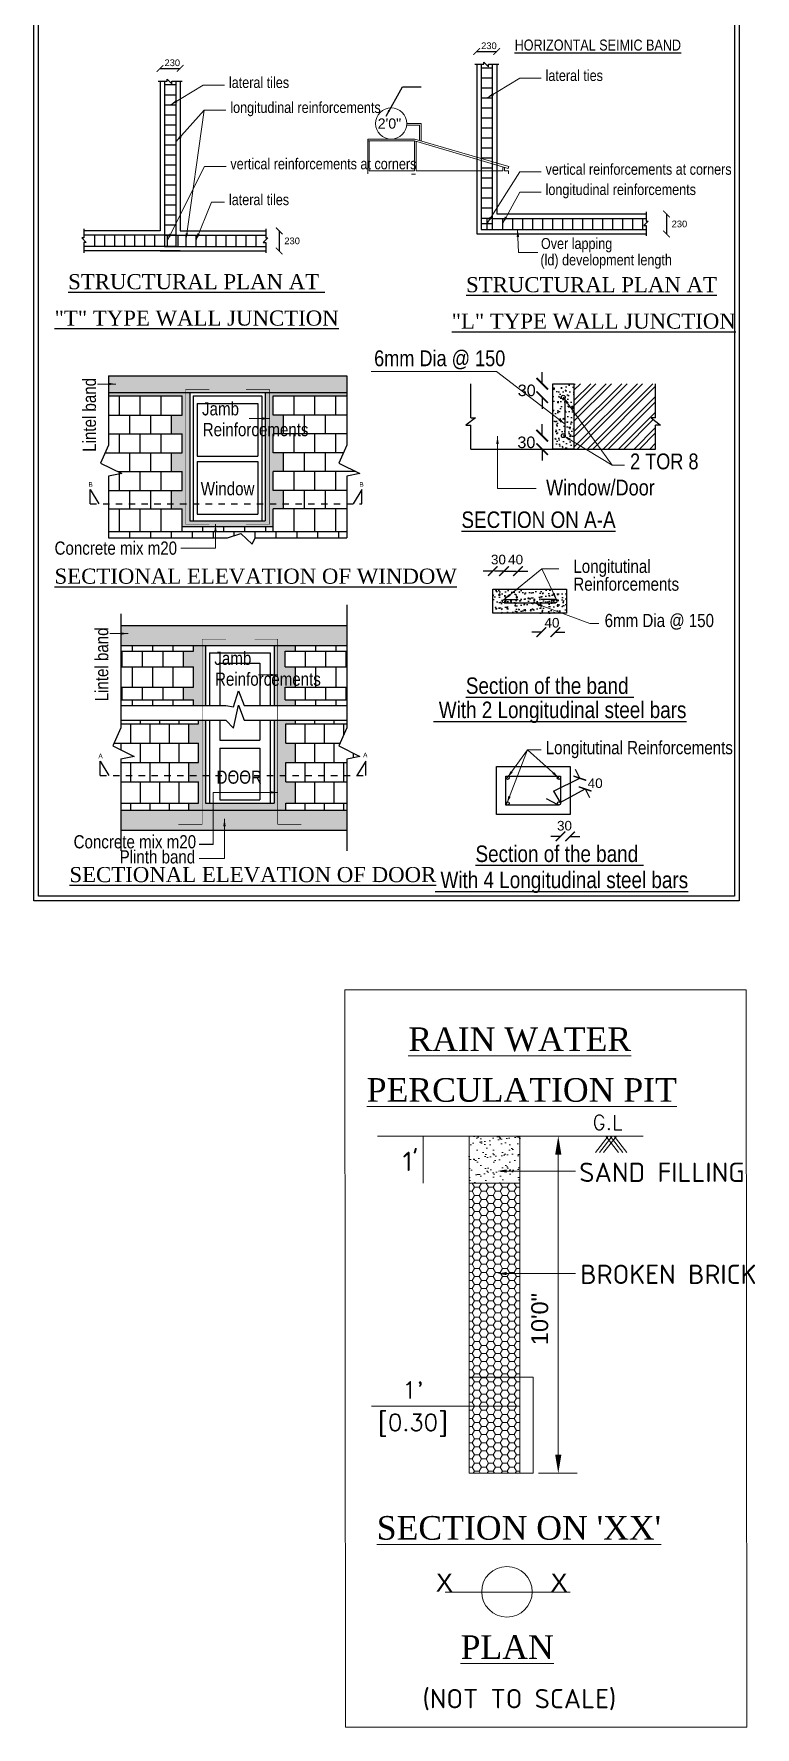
# Model space of a CAD drawing. Header units: metres. Extents: x 1738 to 2075, y -536 to -356.
# Drawn here: x 2063.03 to 2074.29, y -408.84 to -382.43 of the extents above; entities that cross this region are included whole.
import ezdxf

# ---------------------------------------------------------------- set-up
doc = ezdxf.new("R2010")
doc.units = ezdxf.units.M
doc.header["$MEASUREMENT"] = 0
doc.linetypes.add('HIDDEN', pattern=[0.375, 0.25, -0.125])
doc.styles.add('dim', font='isocpeur.ttf')
doc.styles.add('HFGHFG', font='arial.ttf')
doc.styles.add('RR', font='romans.shx')
doc.styles.get("Standard").update_dxf_attribs({"font": 'arial.ttf'})
doc.styles.add('TI', font='times.ttf')
doc.styles.add('XX', font='ARIALN.TTF', dxfattribs={"height": 5})
doc.dimstyles.new('Copy of NEW-1', dxfattribs={"dimtxt": 4.5, "dimasz": 3, "dimexe": 3, "dimexo": 0.0625, "dimgap": 1, "dimtad": 0, "dimtih": 1, "dimtoh": 1, "dimdec": 0, "dimzin": 0, "dimdsep": 46, "dimlunit": 4, "dimtxsty": 'HFGHFG', "dimblk": 'ARCHTICK', "dimcen": 0.09, "dimse1": 1, "dimse2": 1, "dimclrd": 6, "dimadec": 0, "dimazin": 0, "dimtfac": 1, "dimtdec": 0, "dimtix": 1, "dimtofl": 0, "dimtmove": 0, "dimatfit": 3, "dimfxl": 0, "dimtolj": 1, "dimtzin": 0, "dimarcsym": 0})
doc.dimstyles.new('NEW', dxfattribs={"dimtxt": 4.5, "dimasz": 3, "dimexe": 3, "dimexo": 0.0625, "dimgap": 1, "dimtad": 3, "dimdec": 0, "dimlfac": 2, "dimzin": 0, "dimdsep": 46, "dimlunit": 4, "dimtxsty": 'HFGHFG', "dimblk": 'ARCHTICK', "dimcen": 0.09, "dimse1": 1, "dimse2": 1, "dimsd1": 1, "dimsd2": 1, "dimclrd": 6, "dimadec": 0, "dimazin": 0, "dimtfac": 1, "dimtdec": 0, "dimtix": 1, "dimtofl": 0, "dimtmove": 0, "dimatfit": 3, "dimfxl": 0, "dimtolj": 1, "dimtzin": 0, "dimarcsym": 0})
doc.dimstyles.get("Standard").update_dxf_attribs({"dimtxt": 0.46, "dimasz": 0.1, "dimexe": 0.15, "dimexo": 0, "dimgap": 0.09, "dimtad": 0, "dimzin": 0, "dimdsep": 46, "dimtxsty": 'Standard', "dimcen": 0.09, "dimse1": 1, "dimse2": 1, "dimsd1": 1, "dimsd2": 1, "dimadec": 0, "dimazin": 0, "dimtfac": 1, "dimtix": 1, "dimtofl": 0, "dimtmove": 0, "dimatfit": 3, "dimfxl": 0, "dimtolj": 1, "dimtzin": 0, "dimarcsym": 0})

# ---------------------------------------------------------------- blocks, each defined once
blk = doc.blocks.new('_ArchTick')
at = {"color": 0, "const_width": 0.15}
blk.add_lwpolyline([(-0.5, -0.5), (0.5, 0.5)], dxfattribs=at)
blk = doc.blocks.new('34')
h = blk.add_hatch()
h.set_pattern_fill('AR-CONC', color=8, scale=0.019704, style=0)
h.set_pattern_definition([(50, (17109.8734, 1233.6276), (3.58977, -0.314064), [0.3753615, -4.128977]), (355, (17109.8734, 1233.6276), (-0.694425, 3.7645835), [0.300289, -3.3031816]), (100.451, (17110.1726, 1233.6014), (2.8953577, 3.4505023), [0.319008, -3.5090885]), (46.1842, (17109.8734, 1234.6285), (5.341346, -0.828403), [0.563042, -6.193465]), (96.6356, (17110.3185, 1234.5595), (4.677817, 4.875278), [0.478512, -5.263633]), (351.184, (17109.8734, 1234.6285), (4.677825, 4.875269), [0.450434, -4.954772]), (21, (17110.374, 1234.3783), (2.9874223, -2.0150416), [0.3753615, -4.128977]), (326, (17110.374, 1234.3783), (1.217748, 3.629243), [0.300289, -3.3031816]), (71.4514, (17110.623, 1234.2104), (4.2051623, 1.6142095), [0.319008, -3.5090885]), (37.5, (17109.8734, 1233.6276), (0.0608579, 1.666074), [0, -3.263143, 0, -3.3532298, 0, -3.3156936]), (7.5, (17109.8734, 1233.6276), (1.3166158, 1.9739598), [0, -1.9118414, 0, -3.1880707, 0, -1.2637172]), (327.5, (17108.7574, 1233.6276), (2.6716795, -0.1128793), [0, -1.2512051, 0, -3.90376, 0, -5.1799893]), (317.5, (17108.2569, 1233.6276), (2.91874, 0.501004), [0, -1.6265667, 0, -2.592497, 0, -3.678543])])
h.paths.add_polyline_path([(19557.73, 1546.16), (19464.08, 1546.16), (19464.08, 1539.58), (19557.73, 1539.58)])
h = blk.add_hatch()
h.set_pattern_fill('AR-CONC', color=8, scale=0.009852, style=0)
h.set_pattern_definition([(50, (17109.8734, 1233.6276), (1.794885, -0.157032), [0.1876808, -2.0644885]), (355, (17109.8734, 1233.6276), (-0.3472126, 1.8822918), [0.1501446, -1.6515908]), (100.451, (17110.023, 1233.6145), (1.4476788, 1.7252512), [0.159504, -1.7545443]), (46.1842, (17109.8734, 1234.128), (2.6706731, -0.4142014), [0.2815212, -3.0967327]), (96.6356, (17110.096, 1234.0935), (2.3389086, 2.4376388), [0.239256, -2.6318164]), (351.184, (17109.8734, 1234.128), (2.3389123, 2.4376345), [0.225217, -2.4773862]), (21, (17110.1237, 1234.003), (1.49371115, -1.0075208), [0.1876808, -2.0644885]), (326, (17110.1237, 1234.003), (0.6088741, 1.8146215), [0.1501446, -1.6515908]), (71.4514, (17110.2481, 1233.919), (2.1025812, 0.8071047), [0.159504, -1.7545443]), (37.5, (17109.87343, 1233.6276), (0.03042895, 0.833037), [0, -1.6315715, 0, -1.6766149, 0, -1.6578468]), (7.5, (17109.8734, 1233.6276), (0.6583079, 0.98697992), [0, -0.95592072, 0, -1.59403534, 0, -0.6318586]), (327.5, (17109.3154, 1233.6276), (1.33583976, -0.05643964), [0, -0.62560257, 0, -1.95188, 0, -2.58999463]), (317.5, (17109.0652, 1233.6276), (1.45937, 0.250502), [0, -0.81328334, 0, -1.2962485, 0, -1.83927155])])
h.paths.add_polyline_path([(19496.07, 1539.58), (19464.08, 1539.58), (19464.08, 1538.27), (19493, 1538.27), (19493, 1530.72), (19488.89, 1530.72), (19488.89, 1523.31), (19493, 1523.31), (19493, 1515.91), (19488.89, 1515.91), (19488.89, 1508.51), (19493, 1508.51), (19493, 1501.11), (19488.89, 1501.11), (19488.89, 1493.86), (19493, 1493.86), (19493, 1486.94), (19528.81, 1486.94), (19528.81, 1493.86), (19532.92, 1493.86), (19532.92, 1501.11), (19528.81, 1501.11), (19528.81, 1508.51), (19532.92, 1508.51), (19532.92, 1515.91), (19528.81, 1515.91), (19528.81, 1523.31), (19532.92, 1523.31), (19532.92, 1530.72), (19528.81, 1530.72), (19528.81, 1538.27), (19557.73, 1538.27), (19557.73, 1539.58), (19525.74, 1539.58), (19525.74, 1514.63), (19525.74, 1489.18), (19496.07, 1489.18), (19496.07, 1514.63)])
h = blk.add_hatch()
h.set_pattern_fill('AR-CONC', color=8, scale=0.030265, angle=90, style=0)
h.set_pattern_definition([(140, (19702.075, -3942.5817), (0.4824023, 5.5138867), [0.5765553, -6.3421086]), (85, (19702.075, -3942.5817), (-5.7824, -1.066637), [0.461244, -5.073687]), (190.451, (19702.115, -3942.122), (-5.2999716, 4.4472694), [0.4899964, -5.38996]), (136.1842, (19700.5374, -3942.5817), (1.272427, 8.204308), [0.864833, -9.513163]), (186.6356, (19700.643, -3941.898), (-7.488426, 7.185127), [0.734995, -8.08494]), (81.184, (19700.537, -3942.582), (-7.488413, 7.185139), [0.691866, -7.61053]), (111, (19700.9217, -3941.813), (3.095104, 4.5886807), [0.5765553, -6.3421086]), (56, (19700.922, -3941.813), (-5.574517, 1.8704613), [0.461244, -5.073687]), (161.4514, (19701.1796, -3941.4305), (-2.4794257, 6.4591294), [0.4899964, -5.38996]), (127.5, (19702.0748, -3942.5817), (-2.55908966, 0.0934777), [0, -5.0121876, 0, -5.150561, 0, -5.0929054]), (97.5, (19702.0748, -3942.5817), (-3.0320023, 2.0223219), [0, -2.9365885, 0, -4.8968766, 0, -1.9410696]), (57.5, (19702.0748, -3944.296), (0.1733826, 4.1036997), [0, -1.921851, 0, -5.9961754, 0, -7.9564635]), (47.5, (19702.075, -3945.0647), (-0.7695422, 4.4831847), [0, -2.4984064, 0, -3.9820755, 0, -5.6502422])])
h.paths.add_polyline_path([(19638.75, 1517.36), (19647.07, 1517.36), (19647.07, 1543.08), (19638.75, 1543.08)])
h = blk.add_hatch()
h.set_pattern_fill('ANSI32', color=8, scale=0.453981, style=0)
h.set_pattern_definition([(45, (14119.465, 1518.435), (-3.0576464, 3.0576464), []), (45, (14121.5033, 1518.435), (-3.0576464, 3.0576464), [])])
h.paths.add_polyline_path([(19679.23, 1539.24), (19679.23, 1543.08), (19647.07, 1543.08), (19647.07, 1517.36), (19679.23, 1517.36), (19679.23, 1526.74), (19681.17, 1526.74), (19677.44, 1529.63), (19679.23, 1529.63)])
h = blk.add_hatch()
h.set_pattern_fill('AR-CONC', color=8, scale=0.025221, style=0)
h.set_pattern_definition([(50, (15065.254, 1408.2466), (4.5949056, -0.402002), [0.480463, -5.2850905]), (355, (15065.254, 1408.2466), (-0.8888643, 4.818667), [0.38437, -4.2280724]), (100.451, (15065.6367, 1408.213), (3.706058, 4.416643), [0.4083303, -4.4916333]), (46.1842, (15065.254, 1409.528), (6.836923, -1.0603556), [0.720694, -7.927636]), (96.6356, (15065.8236, 1409.4395), (5.987606, 6.240355), [0.612495, -6.73745]), (351.184, (15065.254, 1409.528), (5.987615, 6.240344), [0.576555, -6.342109]), (21, (15065.8944, 1409.2075), (3.8239005, -2.5792533), [0.480463, -5.2850905]), (326, (15065.8944, 1409.2075), (1.558718, 4.645431), [0.38437, -4.2280724]), (71.4514, (15066.213, 1408.9926), (5.382608, 2.066188), [0.4083303, -4.4916333]), (37.5, (15065.2538, 1408.2466), (0.0778981, 2.1325747), [0, -4.176823, 0, -4.2921341, 0, -4.2440878]), (7.5, (15065.2538, 1408.2466), (1.6852683, 2.5266686), [0, -2.447157, 0, -4.0807305, 0, -1.617558]), (327.5, (15063.8252, 1408.2466), (3.4197498, -0.1444855), [0, -1.6015426, 0, -4.9968128, 0, -6.6303863]), (317.5, (15063.1846, 1408.2466), (3.7359872, 0.6412852), [0, -2.0820053, 0, -3.3183962, 0, -4.7085352])])
h.paths.add_polyline_path([(19615.2, 1462.28), (19615.2, 1452.82), (19644.21, 1452.82), (19644.21, 1462.28)])
h = blk.add_hatch()
h.set_pattern_fill('AR-CONC', color=8, scale=0.019704, style=0)
h.set_pattern_definition([(50, (17255.3704, 1135.5042), (3.58977, -0.314064), [0.3753615, -4.128977]), (355, (17255.3704, 1135.504), (-0.694425, 3.7645835), [0.300289, -3.3031816]), (100.451, (17255.6696, 1135.478), (2.8953577, 3.4505023), [0.319008, -3.5090885]), (46.1842, (17255.3704, 1136.505), (5.341346, -0.828403), [0.563042, -6.193465]), (96.6356, (17255.8155, 1136.436), (4.677817, 4.875278), [0.478512, -5.263633]), (351.184, (17255.3704, 1136.505), (4.677825, 4.875269), [0.450434, -4.954772]), (21, (17255.871, 1136.255), (2.9874223, -2.0150416), [0.3753615, -4.128977]), (326, (17255.871, 1136.255), (1.217748, 3.629243), [0.300289, -3.3031816]), (71.4514, (17256.12, 1136.087), (4.2051623, 1.6142095), [0.319008, -3.5090885]), (37.5, (17255.3704, 1135.5042), (0.0608579, 1.666074), [0, -3.263143, 0, -3.3532298, 0, -3.3156936]), (7.5, (17255.3704, 1135.5042), (1.3166158, 1.9739598), [0, -1.9118414, 0, -3.1880707, 0, -1.2637172]), (327.5, (17254.2544, 1135.5042), (2.6716795, -0.1128793), [0, -1.2512051, 0, -3.90376, 0, -5.1799893]), (317.5, (17253.7539, 1135.5042), (2.91874, 0.501004), [0, -1.6265667, 0, -2.592497, 0, -3.678543])])
h.paths.add_polyline_path([(19557.73, 1440.15), (19557.73, 1448.03), (19468.93, 1448.03), (19468.93, 1440.15)])
h.paths.add_polyline_path([(19468.93, 1375.35), (19468.93, 1367.47), (19557.73, 1367.47), (19557.73, 1375.35)])
h = blk.add_hatch()
h.set_pattern_fill('AR-CONC', color=8, scale=0.008757, style=0)
h.set_pattern_definition([(50, (18032.4973, 1252.8927), (1.5954533, -0.139584), [0.1668274, -1.8351009]), (355, (18032.4973, 1252.8927), (-0.3086335, 1.6731482), [0.1334619, -1.4680807]), (100.451, (18032.6303, 1252.881), (1.2868256, 1.5335566), [0.1417814, -1.5595949]), (46.1842, (18032.4973, 1253.3376), (2.3739317, -0.368179), [0.250241, -2.7526513]), (96.6356, (18032.6951, 1253.3069), (2.07903, 2.16679), [0.212672, -2.3393924]), (351.184, (18032.4973, 1253.3376), (2.079033, 2.166786), [0.200193, -2.202121]), (21, (18032.7197, 1253.2263), (1.3277432, -0.895574), [0.1668274, -1.8351009]), (326, (18032.7197, 1253.2263), (0.5412215, 1.6129969), [0.1334619, -1.4680807]), (71.4514, (18032.8304, 1253.1517), (1.868961, 0.7174264), [0.1417814, -1.5595949]), (37.5, (18032.4973, 1252.8927), (0.02704795, 0.74047733), [0, -1.4502858, 0, -1.49032434, 0, -1.4736416]), (7.5, (18032.4973, 1252.8927), (0.5851626, 0.8773155), [0, -0.8497073, 0, -1.4169203, 0, -0.5616521]), (327.5, (18032.00127, 1252.8927), (1.18741312, -0.05016857), [0, -0.5560912, 0, -1.73500445, 0, -2.30221745]), (317.5, (18031.7788, 1252.8927), (1.2972178, 0.22266846), [0, -0.7229185, 0, -1.1522209, 0, -1.63490804])])
h.paths.add_polyline_path([(19500.92, 1440.15), (19497.53, 1440.15), (19497.53, 1437.89), (19493.53, 1437.89), (19493.53, 1431.79), (19497.53, 1431.79), (19497.53, 1423.78), (19493.53, 1423.78), (19493.53, 1418.76), (19497.53, 1418.76), (19497.53, 1416.51), (19500.92, 1416.51)])
h.paths.add_polyline_path([(19500.92, 1410.82), (19499.53, 1410.82), (19499.53, 1409.37), (19495.73, 1409.37), (19495.73, 1401.76), (19499.53, 1401.76), (19499.53, 1394.15), (19495.73, 1394.15), (19495.73, 1386.55), (19499.53, 1386.55), (19499.53, 1378.08), (19495.73, 1378.08), (19495.73, 1375.35), (19500.92, 1375.35)])
h.paths.add_polyline_path([(19530.59, 1410.82), (19529.28, 1410.82), (19529.28, 1378.08), (19502.23, 1378.08), (19502.23, 1410.82), (19500.92, 1410.82), (19500.92, 1375.35), (19530.59, 1375.35)])
h.paths.add_polyline_path([(19502.23, 1440.15), (19500.92, 1440.15), (19500.92, 1416.51), (19502.23, 1416.51)])
h.paths.add_polyline_path([(19530.59, 1440.15), (19529.28, 1440.15), (19529.28, 1416.51), (19530.59, 1416.51)])
h.paths.add_polyline_path([(19533.76, 1409.37), (19537.57, 1409.37), (19537.57, 1410.82), (19530.59, 1410.82), (19530.59, 1375.35), (19533.76, 1375.35), (19533.76, 1378.08), (19537.57, 1378.08), (19537.57, 1386.55), (19533.76, 1386.55), (19533.76, 1394.15), (19537.57, 1394.15), (19537.57, 1401.76), (19533.76, 1401.76)])
h.paths.add_polyline_path([(19533.56, 1437.89), (19537.57, 1437.89), (19537.57, 1440.15), (19530.59, 1440.15), (19530.59, 1416.51), (19537.57, 1416.51), (19537.57, 1418.76), (19533.56, 1418.76), (19533.56, 1423.78), (19537.57, 1423.78), (19537.57, 1431.79), (19533.56, 1431.79)])
at = {"color": 6}
for p, q in [((19608.87, 1673.73), (19616.75, 1673.73)), ((19484.36, 1667.06), (19492.24, 1667.06)), ((19683.49, 1609.86), (19683.49, 1601.98)), ((19531.19, 1603.19), (19531.19, 1595.3)), ((19634.61, 1543.08), (19634.61, 1547.62)), ((19634.61, 1537.79), (19634.61, 1533.25)), ((19634.61, 1522.65), (19634.61, 1527.19)), ((19634.61, 1517.36), (19634.61, 1512.82)), ((19615.2, 1469.37), (19611.42, 1469.37)), ((19619.62, 1469.37), (19615.83, 1469.37)), ((19619.62, 1469.37), (19624.51, 1469.37)), ((19625.14, 1469.37), (19628.92, 1469.37)), ((19634.27, 1445.38), (19630.48, 1445.38)), ((19639.79, 1445.38), (19643.58, 1445.38)), ((19639.09, 1382.88), (19649.4, 1387.95)), ((19649.4, 1387.95), (19647.73, 1391.34)), ((19641.67, 1378.41), (19651.48, 1383.72)), ((19651.48, 1383.72), (19653.15, 1380.32)), ((19641.8, 1365.06), (19638.02, 1365.06)), ((19645.59, 1365.06), (19649.37, 1365.06)), ((19505.23, 1361.87), (19499.78, 1361.87))]:
    blk.add_line(p, q, dxfattribs=at)
for p, q in [((19608.08, 1668.68), (19611.67, 1668.68)), ((19608.87, 1668.68), (19608.87, 1601.98)), ((19610.62, 1668.68), (19610.62, 1603.73)), ((19615, 1667.22), (19610.62, 1667.22)), ((19613.47, 1668.68), (19617.54, 1668.68)), ((19615, 1668.68), (19615, 1608.11)), ((19616.75, 1668.68), (19616.75, 1609.86)), ((19483.57, 1662), (19487.16, 1662)), ((19484.36, 1662), (19484.36, 1603.19)), ((19486.11, 1662), (19486.11, 1601.44)), ((19490.49, 1660.55), (19486.11, 1660.55)), ((19488.97, 1662), (19493.03, 1662)), ((19490.49, 1662), (19490.49, 1601.44)), ((19492.24, 1662), (19492.24, 1603.19)), ((19615, 1663.28), (19610.62, 1663.28)), ((19615, 1659.34), (19610.62, 1659.34)), ((19490.49, 1656.61), (19486.11, 1656.61)), ((19490.49, 1652.67), (19486.11, 1652.67)), ((19615, 1655.4), (19610.62, 1655.4)), ((19615, 1651.46), (19610.62, 1651.46)), ((19490.49, 1648.72), (19486.11, 1648.72)), ((19490.49, 1644.78), (19486.11, 1644.78)), ((19615, 1647.52), (19610.62, 1647.52)), ((19490.49, 1640.84), (19486.11, 1640.84)), ((19615, 1643.57), (19610.62, 1643.57)), ((19615, 1639.63), (19610.62, 1639.63)), ((19490.49, 1636.9), (19486.11, 1636.9)), ((19490.49, 1632.96), (19486.11, 1632.96)), ((19615, 1635.69), (19610.62, 1635.69)), ((19615, 1631.75), (19610.62, 1631.75)), ((19490.49, 1629.02), (19486.11, 1629.02)), ((19490.49, 1625.08), (19486.11, 1625.08)), ((19615, 1627.81), (19610.62, 1627.81)), ((19490.49, 1621.14), (19486.11, 1621.14)), ((19615, 1623.87), (19610.62, 1623.87)), ((19615, 1619.93), (19610.62, 1619.93)), ((19490.49, 1617.2), (19486.11, 1617.2)), ((19490.49, 1613.26), (19486.11, 1613.26)), ((19615, 1615.99), (19610.62, 1615.99)), ((19615, 1612.05), (19610.62, 1612.05)), ((19490.49, 1609.32), (19486.11, 1609.32)), ((19490.49, 1605.38), (19486.11, 1605.38)), ((19615, 1608.11), (19610.62, 1608.11)), ((19615, 1608.11), (19615, 1603.73)), ((19615, 1608.11), (19675.55, 1608.11)), ((19616.75, 1609.86), (19675.55, 1609.86)), ((19618.94, 1608.11), (19618.94, 1603.73)), ((19622.88, 1608.11), (19622.88, 1603.73)), ((19626.82, 1608.11), (19626.82, 1603.73)), ((19630.76, 1608.11), (19630.76, 1603.73)), ((19634.7, 1608.11), (19634.7, 1603.73)), ((19638.64, 1608.11), (19638.64, 1603.73)), ((19642.59, 1608.11), (19642.59, 1603.73)), ((19646.53, 1608.11), (19646.53, 1603.73)), ((19650.47, 1608.11), (19650.47, 1603.73)), ((19654.41, 1608.11), (19654.41, 1603.73)), ((19658.35, 1608.11), (19658.35, 1603.73)), ((19662.29, 1608.11), (19662.29, 1603.73)), ((19666.23, 1608.11), (19666.23, 1603.73)), ((19670.17, 1608.11), (19670.17, 1603.73)), ((19674.11, 1608.11), (19674.11, 1603.73)), ((19675.55, 1610.65), (19675.55, 1607.06)), ((19675.55, 1605.26), (19675.55, 1601.19)), ((19454.34, 1603.97), (19454.34, 1600.39)), ((19484.36, 1603.19), (19454.34, 1603.19)), ((19486.11, 1601.44), (19454.34, 1601.44)), ((19454.34, 1598.58), (19454.34, 1594.52)), ((19458.53, 1601.44), (19458.53, 1597.06)), ((19462.47, 1601.44), (19462.47, 1597.06)), ((19466.41, 1601.44), (19466.41, 1597.06)), ((19470.35, 1601.44), (19470.35, 1597.06)), ((19474.29, 1601.44), (19474.29, 1597.06)), ((19478.23, 1601.44), (19478.23, 1597.06)), ((19482.17, 1601.44), (19482.17, 1597.06)), ((19486.11, 1601.44), (19490.49, 1601.44)), ((19490.49, 1601.44), (19486.11, 1601.44)), ((19486.11, 1601.44), (19486.11, 1597.06)), ((19490.49, 1601.44), (19525.9, 1601.44)), ((19490.49, 1601.44), (19490.49, 1597.06)), ((19492.24, 1603.19), (19525.9, 1603.19)), ((19494.43, 1601.44), (19494.43, 1597.06)), ((19498.37, 1601.44), (19498.37, 1597.06)), ((19502.32, 1601.44), (19502.32, 1597.06)), ((19506.26, 1601.44), (19506.26, 1597.06)), ((19510.2, 1601.44), (19510.2, 1597.06)), ((19514.14, 1601.44), (19514.14, 1597.06)), ((19518.08, 1601.44), (19518.08, 1597.06)), ((19522.02, 1601.44), (19522.02, 1597.06)), ((19525.9, 1603.97), (19525.9, 1600.39)), ((19525.9, 1598.58), (19525.9, 1594.52)), ((19608.87, 1601.98), (19675.55, 1601.98)), ((19610.62, 1603.73), (19675.55, 1603.73)), ((19490.49, 1597.06), (19454.34, 1597.06)), ((19492.24, 1595.3), (19454.34, 1595.3)), ((19484.36, 1595.3), (19525.9, 1595.3)), ((19486.11, 1597.06), (19525.9, 1597.06)), ((19464.08, 1546.16), (19464.08, 1518.97)), ((19464.08, 1546.16), (19557.73, 1546.16)), ((19557.73, 1546.16), (19557.73, 1518.97)), ((19464.08, 1539.58), (19557.73, 1539.58)), ((19464.08, 1538.27), (19493, 1538.27)), ((19496.07, 1539.58), (19496.07, 1514.63)), ((19497.38, 1538.27), (19497.38, 1514.63)), ((19497.38, 1538.27), (19524.43, 1538.27)), ((19524.43, 1538.27), (19524.43, 1489.18)), ((19525.74, 1539.58), (19525.74, 1514.63)), ((19528.81, 1538.27), (19557.73, 1538.27)), ((19606.59, 1529.63), (19606.59, 1543.08)), ((19606.59, 1529.63), (19606.59, 1539.24)), ((19679.23, 1529.63), (19679.23, 1543.08)), ((19679.23, 1529.63), (19679.23, 1539.24)), ((19643.67, 1522.68), (19643.67, 1537.79)), ((19608.37, 1529.63), (19604.65, 1526.74)), ((19604.65, 1526.74), (19606.59, 1526.74)), ((19606.59, 1529.63), (19608.37, 1529.63)), ((19606.59, 1517.36), (19606.59, 1526.74)), ((19606.59, 1521.4), (19606.59, 1526.74)), ((19679.23, 1529.63), (19677.44, 1529.63)), ((19677.44, 1529.63), (19681.17, 1526.74)), ((19679.23, 1521.4), (19679.23, 1526.74)), ((19679.23, 1517.36), (19679.23, 1526.74)), ((19681.17, 1526.74), (19679.23, 1526.74)), ((19464.08, 1518.97), (19460.96, 1511.86)), ((19557.73, 1518.97), (19554.61, 1511.86)), ((19460.96, 1511.86), (19469.3, 1507.73)), ((19496.07, 1514.63), (19496.07, 1489.18)), ((19497.38, 1514.63), (19497.38, 1489.18)), ((19525.74, 1514.63), (19525.74, 1489.18)), ((19554.61, 1511.86), (19562.95, 1507.73)), ((19606.59, 1517.36), (19679.23, 1517.36)), ((19469.3, 1507.73), (19464.08, 1506.71)), ((19464.08, 1506.71), (19464.08, 1482.42)), ((19562.95, 1507.73), (19557.73, 1506.71)), ((19557.73, 1506.71), (19557.73, 1482.42)), ((19496.07, 1489.18), (19525.74, 1489.18)), ((19464.08, 1482.42), (19510.9, 1482.42)), ((19510.9, 1482.42), (19516.08, 1484.17)), ((19516.08, 1484.17), (19520.55, 1480.04)), ((19520.55, 1480.04), (19521.77, 1482.42)), ((19521.77, 1482.42), (19557.73, 1482.42)), ((19468.93, 1452.58), (19468.93, 1407.75)), ((19557.73, 1456.09), (19557.73, 1407.75)), ((19619.62, 1458.18), (19625.14, 1458.18)), ((19619.64, 1456.92), (19639.79, 1456.92)), ((19639.79, 1458.18), (19634.27, 1458.18)), ((19468.93, 1448.03), (19557.73, 1448.03)), ((19557.73, 1448.03), (19557.73, 1407.75)), ((19468.93, 1440.15), (19557.73, 1440.15)), ((19502.23, 1440.15), (19502.23, 1416.51)), ((19529.28, 1440.15), (19529.28, 1416.51)), ((19468.93, 1437.89), (19497.53, 1437.89)), ((19503.85, 1437.22), (19503.85, 1416.51)), ((19503.85, 1437.22), (19527.66, 1437.22)), ((19527.66, 1437.22), (19527.66, 1416.51)), ((19533.56, 1437.89), (19557.73, 1437.89)), ((19513.29, 1416.01), (19515.24, 1422.32)), ((19515.24, 1422.32), (19517.38, 1416.51)), ((19468.93, 1416.51), (19510.22, 1416.51)), ((19510.22, 1416.51), (19513.29, 1416.01)), ((19513.29, 1407.56), (19515.24, 1416.63)), ((19515.24, 1416.63), (19517.38, 1410.82)), ((19517.38, 1416.51), (19557.73, 1416.51)), ((19468.93, 1407.75), (19465.81, 1400.63)), ((19468.93, 1410.82), (19510.22, 1410.82)), ((19502.23, 1410.82), (19502.23, 1378.08)), ((19503.85, 1410.82), (19503.85, 1378.08)), ((19510.22, 1410.82), (19513.29, 1407.56)), ((19517.38, 1410.82), (19530.59, 1410.82)), ((19527.66, 1410.82), (19527.66, 1378.08)), ((19529.28, 1410.82), (19529.28, 1378.08)), ((19530.59, 1410.82), (19557.73, 1410.82)), ((19557.73, 1407.75), (19554.61, 1400.63)), ((19465.81, 1400.63), (19474.15, 1396.5)), ((19554.61, 1400.63), (19562.95, 1396.5)), ((19474.15, 1396.5), (19468.93, 1395.48)), ((19468.93, 1395.48), (19468.93, 1359.41)), ((19562.95, 1396.5), (19557.73, 1395.48)), ((19557.73, 1395.48), (19557.73, 1359.41)), ((19557.73, 1395.48), (19557.73, 1367.47)), ((19636.22, 1379.92), (19640.69, 1377.61)), ((19639.09, 1382.88), (19641.67, 1378.41)), ((19468.93, 1378.08), (19499.53, 1378.08)), ((19468.93, 1375.35), (19557.73, 1375.35)), ((19502.23, 1378.08), (19529.28, 1378.08)), ((19533.76, 1378.08), (19557.73, 1378.08)), ((19468.93, 1367.47), (19557.73, 1367.47))]:
    blk.add_line(p, q)
at = {"color": 5}
for p, q in [((19615, 1605.92), (19610.62, 1605.92)), ((19612.81, 1608.11), (19612.81, 1603.73)), ((19487.13, 1601.44), (19487.13, 1597.06)), ((19491.32, 1601.44), (19491.32, 1597.06))]:
    blk.add_line(p, q, dxfattribs=at)
at = {"color": 12}
for p, q in [((19468.34, 1530.87), (19468.34, 1538.27)), ((19476.56, 1530.87), (19476.56, 1538.27)), ((19484.78, 1530.87), (19484.78, 1538.27)), ((19537.03, 1530.72), (19537.03, 1538.27)), ((19545.25, 1530.72), (19545.25, 1538.27)), ((19553.47, 1530.72), (19553.47, 1538.27)), ((19472.45, 1523.31), (19472.45, 1530.56)), ((19480.67, 1523.31), (19480.67, 1530.56)), ((19488.89, 1523.31), (19488.89, 1530.72)), ((19532.92, 1523.31), (19532.92, 1530.72)), ((19541.14, 1523.31), (19541.14, 1530.72)), ((19549.36, 1523.31), (19549.36, 1530.72)), ((19468.34, 1516.06), (19468.34, 1523.31)), ((19476.56, 1516.06), (19476.56, 1523.31)), ((19484.78, 1516.06), (19484.78, 1523.31)), ((19537.03, 1515.91), (19537.03, 1523.31)), ((19545.25, 1515.91), (19545.25, 1523.31)), ((19553.47, 1515.91), (19553.47, 1523.31)), ((19472.45, 1508.51), (19472.45, 1515.76)), ((19480.67, 1508.51), (19480.67, 1515.76)), ((19488.89, 1508.51), (19488.89, 1515.91)), ((19532.92, 1508.51), (19532.92, 1515.91)), ((19541.14, 1508.51), (19541.14, 1515.91)), ((19549.36, 1508.51), (19549.36, 1515.91)), ((19468.34, 1501.26), (19468.34, 1508.51)), ((19476.56, 1501.26), (19476.56, 1508.51)), ((19484.78, 1501.26), (19484.78, 1508.51)), ((19537.03, 1501.26), (19537.03, 1508.51)), ((19545.25, 1501.26), (19545.25, 1508.51)), ((19553.47, 1501.26), (19553.47, 1508.51)), ((19472.45, 1493.86), (19472.45, 1501.11)), ((19480.67, 1493.86), (19480.67, 1501.11)), ((19488.89, 1493.86), (19488.89, 1501.11)), ((19532.92, 1493.86), (19532.92, 1501.11)), ((19541.14, 1493.86), (19541.14, 1501.11)), ((19549.36, 1493.86), (19549.36, 1501.11)), ((19468.34, 1485.15), (19468.34, 1493.86)), ((19476.56, 1485.15), (19476.56, 1493.86)), ((19484.78, 1485.15), (19484.78, 1493.86)), ((19493, 1485.15), (19493, 1493.86)), ((19493, 1485.15), (19493, 1493.86)), ((19528.81, 1485), (19528.81, 1493.86)), ((19528.81, 1485), (19528.81, 1493.86)), ((19537.03, 1485), (19537.03, 1493.86)), ((19545.25, 1485), (19545.25, 1493.86)), ((19553.47, 1485), (19553.47, 1493.86)), ((19472.45, 1482.42), (19472.45, 1485)), ((19480.67, 1482.42), (19480.67, 1485)), ((19488.89, 1482.42), (19488.89, 1485)), ((19497.11, 1482.42), (19497.11, 1485)), ((19501.22, 1485.15), (19501.22, 1486.94)), ((19501.22, 1485.15), (19501.22, 1486.94)), ((19501.22, 1485.15), (19501.22, 1486.94)), ((19505.33, 1482.42), (19505.33, 1485)), ((19509.44, 1485.15), (19509.44, 1486.94)), ((19509.44, 1485.15), (19509.44, 1486.94)), ((19509.44, 1485.15), (19509.44, 1486.94)), ((19513.55, 1483.32), (19513.55, 1485)), ((19517.66, 1485.15), (19517.66, 1486.94)), ((19517.66, 1485.15), (19517.66, 1486.94)), ((19517.66, 1485.15), (19517.66, 1486.94)), ((19521.77, 1482.42), (19521.77, 1485)), ((19525.88, 1485.15), (19525.88, 1486.94)), ((19530, 1482.42), (19530, 1485)), ((19538.22, 1482.42), (19538.22, 1485)), ((19546.44, 1482.42), (19546.44, 1485)), ((19554.66, 1482.42), (19554.66, 1485))]:
    blk.add_line(p, q, dxfattribs=at)
at = {"color": 1}
for p, q in [((19493, 1530.72), (19493, 1538.27)), ((19528.81, 1530.72), (19528.81, 1538.27)), ((19488.89, 1523.31), (19488.89, 1530.72)), ((19488.89, 1523.31), (19488.89, 1530.72)), ((19532.92, 1523.31), (19532.92, 1530.72)), ((19532.92, 1523.31), (19532.92, 1530.72)), ((19493, 1515.91), (19493, 1523.31)), ((19528.81, 1515.91), (19528.81, 1523.31)), ((19488.89, 1508.51), (19488.89, 1515.91)), ((19488.89, 1508.51), (19488.89, 1515.91)), ((19532.92, 1508.51), (19532.92, 1515.91)), ((19532.92, 1508.51), (19532.92, 1515.91)), ((19493, 1501.11), (19493, 1508.51)), ((19528.81, 1501.11), (19528.81, 1508.51)), ((19488.89, 1493.86), (19488.89, 1501.11)), ((19532.92, 1493.86), (19532.92, 1501.11)), ((19488.89, 1482.42), (19488.89, 1485)), ((19497.11, 1482.42), (19497.11, 1485)), ((19505.33, 1482.42), (19505.33, 1485)), ((19513.55, 1483.32), (19513.55, 1485)), ((19521.77, 1482.42), (19521.77, 1485)), ((19530, 1482.42), (19530, 1485)), ((19538.22, 1482.42), (19538.22, 1485)), ((19546.44, 1482.42), (19546.44, 1485)), ((19554.66, 1482.42), (19554.66, 1485))]:
    blk.add_line(p, q, dxfattribs=at)
at = {"color": 191}
for p, q in [((19499, 1535.35), (19499, 1514.63)), ((19499, 1535.35), (19522.81, 1535.35)), ((19522.81, 1535.35), (19522.81, 1514.63)), ((19499, 1514.63), (19522.81, 1514.63)), ((19499, 1512.54), (19499, 1491.83)), ((19499, 1512.54), (19522.81, 1512.54)), ((19522.81, 1512.54), (19522.81, 1491.83)), ((19499, 1491.83), (19522.81, 1491.83)), ((19507.87, 1433.2), (19507.87, 1416.51)), ((19507.87, 1433.2), (19523.64, 1433.2)), ((19523.64, 1433.2), (19523.64, 1416.51)), ((19507.87, 1410.82), (19507.87, 1402.89)), ((19523.64, 1410.82), (19523.64, 1402.89)), ((19507.87, 1402.89), (19523.64, 1402.89)), ((19507.87, 1399.75), (19507.87, 1379.38)), ((19507.87, 1399.75), (19523.64, 1399.75)), ((19523.64, 1399.75), (19523.64, 1379.38)), ((19507.87, 1379.38), (19523.64, 1379.38))]:
    blk.add_line(p, q, dxfattribs=at)
at = {"color": 241}
for p, q in [((19464.08, 1530.72), (19493, 1530.72)), ((19557.73, 1530.72), (19528.81, 1530.72)), ((19464.08, 1523.31), (19493, 1523.31)), ((19557.73, 1523.31), (19528.81, 1523.31)), ((19462.74, 1515.91), (19493, 1515.91)), ((19556.39, 1515.91), (19528.81, 1515.91)), ((19467.72, 1508.51), (19493, 1508.51)), ((19561.37, 1508.51), (19528.81, 1508.51)), ((19464.08, 1501.11), (19493, 1501.11)), ((19557.73, 1501.11), (19528.81, 1501.11)), ((19464.08, 1493.86), (19493, 1493.86)), ((19557.73, 1493.86), (19528.81, 1493.86)), ((19464.08, 1485), (19557.73, 1485)), ((19493, 1486.94), (19528.81, 1486.94)), ((19473.51, 1437.89), (19473.51, 1440.15)), ((19481.51, 1437.89), (19481.51, 1440.15)), ((19489.52, 1437.89), (19489.52, 1440.15)), ((19497.53, 1437.89), (19497.53, 1440.15)), ((19537.57, 1437.89), (19537.57, 1440.15)), ((19545.58, 1437.89), (19545.58, 1440.15)), ((19553.58, 1437.89), (19553.58, 1440.15)), ((19468.93, 1431.79), (19497.53, 1431.79)), ((19469.5, 1431.79), (19469.5, 1437.89)), ((19473.51, 1423.78), (19473.51, 1431.79)), ((19477.51, 1431.79), (19477.51, 1437.89)), ((19481.51, 1423.78), (19481.51, 1431.79)), ((19485.52, 1431.79), (19485.52, 1437.89)), ((19489.52, 1423.78), (19489.52, 1431.79)), ((19493.53, 1431.79), (19493.53, 1437.89)), ((19497.53, 1423.78), (19497.53, 1431.79)), ((19533.56, 1431.79), (19533.56, 1437.89)), ((19533.56, 1431.79), (19557.73, 1431.79)), ((19537.57, 1423.78), (19537.57, 1431.79)), ((19541.57, 1431.79), (19541.57, 1437.89)), ((19545.58, 1423.78), (19545.58, 1431.79)), ((19549.58, 1431.79), (19549.58, 1437.89)), ((19553.58, 1423.78), (19553.58, 1431.79)), ((19557.59, 1431.79), (19557.59, 1437.89)), ((19468.93, 1423.78), (19497.53, 1423.78)), ((19468.93, 1418.76), (19497.53, 1418.76)), ((19469.5, 1418.76), (19469.5, 1423.78)), ((19473.51, 1416.51), (19473.51, 1418.76)), ((19477.51, 1418.76), (19477.51, 1423.78)), ((19481.51, 1416.51), (19481.51, 1418.76)), ((19485.52, 1418.76), (19485.52, 1423.78)), ((19489.52, 1416.51), (19489.52, 1418.76)), ((19493.53, 1418.76), (19493.53, 1423.78)), ((19497.53, 1416.51), (19497.53, 1418.76)), ((19533.56, 1418.76), (19533.56, 1423.78)), ((19533.56, 1423.78), (19557.73, 1423.78)), ((19533.56, 1418.76), (19557.73, 1418.76)), ((19537.57, 1416.51), (19537.57, 1418.76)), ((19541.57, 1418.76), (19541.57, 1423.78)), ((19545.58, 1416.51), (19545.58, 1418.76)), ((19549.58, 1418.76), (19549.58, 1423.78)), ((19553.58, 1416.51), (19553.58, 1418.76)), ((19557.59, 1418.76), (19557.59, 1423.78)), ((19468.93, 1409.37), (19499.53, 1409.37)), ((19469.1, 1409.37), (19469.1, 1410.82)), ((19472.91, 1401.76), (19472.91, 1409.37)), ((19476.71, 1409.37), (19476.71, 1410.82)), ((19480.51, 1401.76), (19480.51, 1409.37)), ((19484.32, 1409.37), (19484.32, 1410.82)), ((19488.12, 1401.76), (19488.12, 1409.37)), ((19491.92, 1409.37), (19491.92, 1410.82)), ((19495.73, 1401.76), (19495.73, 1409.37)), ((19499.53, 1409.37), (19499.53, 1410.82)), ((19533.76, 1401.76), (19533.76, 1409.37)), ((19533.76, 1409.37), (19557.73, 1409.37)), ((19537.57, 1409.37), (19537.57, 1410.82)), ((19541.37, 1401.76), (19541.37, 1409.37)), ((19545.18, 1409.37), (19545.18, 1410.82)), ((19548.98, 1401.76), (19548.98, 1409.37)), ((19552.78, 1409.37), (19552.78, 1410.82)), ((19556.59, 1405.14), (19556.59, 1409.37)), ((19466.3, 1401.76), (19499.53, 1401.76)), ((19469.1, 1399), (19469.1, 1401.76)), ((19476.71, 1394.15), (19476.71, 1401.76)), ((19484.32, 1394.15), (19484.32, 1401.76)), ((19491.92, 1394.15), (19491.92, 1401.76)), ((19499.53, 1394.15), (19499.53, 1401.76)), ((19533.76, 1401.76), (19555.11, 1401.76)), ((19537.57, 1394.15), (19537.57, 1401.76)), ((19545.18, 1394.15), (19545.18, 1401.76)), ((19552.78, 1394.15), (19552.78, 1401.76)), ((19468.93, 1394.15), (19499.53, 1394.15)), ((19469.1, 1394.15), (19469.1, 1395.52)), ((19472.91, 1386.55), (19472.91, 1394.15)), ((19480.51, 1386.55), (19480.51, 1394.15)), ((19488.12, 1386.55), (19488.12, 1394.15)), ((19495.73, 1386.55), (19495.73, 1394.15)), ((19533.76, 1386.55), (19533.76, 1394.15)), ((19533.76, 1394.15), (19557.73, 1394.15)), ((19541.37, 1386.55), (19541.37, 1394.15)), ((19548.98, 1386.55), (19548.98, 1394.15)), ((19556.59, 1386.55), (19556.59, 1394.15)), ((19560.39, 1396), (19560.39, 1397.77)), ((19468.93, 1386.55), (19499.53, 1386.55)), ((19469.1, 1378.08), (19469.1, 1386.55)), ((19476.71, 1378.08), (19476.71, 1386.55)), ((19484.32, 1378.08), (19484.32, 1386.55)), ((19491.92, 1378.08), (19491.92, 1386.55)), ((19499.53, 1378.08), (19499.53, 1386.55)), ((19533.76, 1386.55), (19557.73, 1386.55)), ((19537.57, 1378.08), (19537.57, 1386.55)), ((19545.18, 1378.08), (19545.18, 1386.55)), ((19552.78, 1378.08), (19552.78, 1386.55)), ((19468.93, 1378.08), (19499.53, 1378.08)), ((19472.91, 1375.35), (19472.91, 1378.08)), ((19480.51, 1375.35), (19480.51, 1378.08)), ((19488.12, 1375.35), (19488.12, 1378.08)), ((19495.73, 1375.35), (19495.73, 1378.08)), ((19533.76, 1375.35), (19533.76, 1378.08)), ((19533.76, 1378.08), (19557.73, 1378.08)), ((19541.37, 1375.35), (19541.37, 1378.08)), ((19548.98, 1375.35), (19548.98, 1378.08)), ((19556.59, 1375.35), (19556.59, 1378.08))]:
    blk.add_line(p, q, dxfattribs=at)
at = {"color": 4, "linetype": 'HIDDEN'}
for p, q in [((19456.89, 1495.84), (19563.71, 1495.84)), ((19460.81, 1389.03), (19565.25, 1389.03))]:
    blk.add_line(p, q, dxfattribs=at)
for points in [[(19434.74, 1935.06), (19712.09, 1935.06), (19712.09, 1339.73), (19434.74, 1339.73)], [(19436.55, 1933.25), (19710.29, 1933.25), (19710.29, 1341.53), (19436.55, 1341.53)], [(19638.75, 1517.36), (19638.75, 1543.08), (19647.07, 1543.08), (19647.07, 1517.36)], [(19615.2, 1462.28), (19644.21, 1462.28), (19644.21, 1452.82), (19615.2, 1452.82)], [(19616.58, 1392.52), (19645.59, 1392.52), (19645.59, 1373.61), (19616.58, 1373.61)]]:
    blk.add_lwpolyline(points, close=True)
for points in [[(19611.67, 1668.68), (19611.67, 1669.46), (19613.47, 1667.69), (19613.47, 1668.68)], [(19487.16, 1662), (19487.16, 1662.79), (19488.97, 1661.02), (19488.97, 1662)], [(19675.55, 1607.06), (19676.33, 1607.06), (19674.56, 1605.26), (19675.55, 1605.26)], [(19454.34, 1600.39), (19453.56, 1600.39), (19455.32, 1598.58), (19454.34, 1598.58)], [(19525.9, 1600.39), (19526.68, 1600.39), (19524.91, 1598.58), (19525.9, 1598.58)], [(19641.17, 1377.39), (19620.37, 1377.39), (19620.37, 1388.74), (19641.8, 1388.74), (19641.8, 1378.02)]]:
    blk.add_lwpolyline(points)
at = {"const_width": 0.197}
for points in [[(19494.33, 1487.82), (19494.33, 1540.73), (19503.71, 1540.73)], [(19527.48, 1487.82), (19527.48, 1540.73), (19518.09, 1540.73)], [(19494.33, 1487.82), (19503.67, 1487.82)], [(19527.48, 1487.82), (19518.13, 1487.82)], [(19500.92, 1369.83), (19500.92, 1442.61), (19510.31, 1442.61)], [(19530.59, 1369.83), (19530.59, 1442.61), (19521.52, 1442.61)], [(19500.92, 1369.83), (19491.57, 1369.83)], [(19530.59, 1369.83), (19539.94, 1369.83)]]:
    blk.add_lwpolyline(points, dxfattribs=at)
at = {"color": 4}
for points in [[(19456.89, 1495.84), (19456.89, 1501.5), (19460.34, 1495.84)], [(19563.71, 1495.84), (19563.71, 1501.5), (19560.25, 1495.84)], [(19460.81, 1389.03), (19460.81, 1394.69), (19464.26, 1389.03)], [(19565.25, 1389.03), (19565.25, 1394.69), (19561.79, 1389.03)]]:
    blk.add_lwpolyline(points, dxfattribs=at)
for centre, radius in [((19642.91, 1537.79), 0.757), ((19642.91, 1522.65), 0.757), ((19619.62, 1457.55), 0.631), ((19639.79, 1457.55), 0.631), ((19621, 1388.11), 0.631), ((19641.17, 1388.11), 0.631), ((19621, 1378.02), 0.631), ((19641.17, 1378.02), 0.631)]:
    blk.add_circle(centre, radius)
at = {"color": 6}
for p, xscale, yscale, zscale, rotation in [((19608.87, 1673.73), 2.627202383842448, 2.627202383842448, 2.627202383842448, 180), ((19484.36, 1667.06), 2.627202383842448, 2.627202383842448, 2.627202383842448, 180), ((19683.49, 1609.86), 2.627202383842131, 2.627202383842131, 2.627202383842131, 90), ((19531.19, 1603.19), 2.627202383842131, 2.627202383842131, 2.627202383842131, 90), ((19683.49, 1601.98), 2.627202383842131, 2.627202383842131, 2.627202383842131, 270), ((19531.19, 1595.3), 2.627202383842131, 2.627202383842131, 2.627202383842131, 270), ((19634.61, 1543.08), 4.539805719278589, 4.539805719278589, 4.539805719278589, 270), ((19634.61, 1537.79), 4.539805719278589, 4.539805719278589, 4.539805719278589, 90), ((19634.61, 1522.65), 4.539805719278589, 4.539805719278589, 4.539805719278589, 270), ((19634.61, 1517.36), 4.539805719278589, 4.539805719278589, 4.539805719278589, 90), ((19619.62, 1469.37), 3.78317143273598, 3.78317143273598, 3.78317143273598, 180), ((19625.14, 1469.37), 3.78317143273598, 3.78317143273598, 3.78317143273598, 180), ((19639.79, 1445.38), 3.78317143273598, 3.78317143273598, 3.78317143273598, 180), ((19649.4, 1387.95), 3.783171432735426, 3.783171432735426, 3.783171432735426, 296.1769473220253), ((19651.48, 1383.72), 3.783171432735426, 3.783171432735426, 3.783171432735426, 116.1769473220254), ((19645.59, 1365.06), 3.78317143273598, 3.78317143273598, 3.78317143273598, 180)]:
    blk.add_blockref('_ArchTick', p, dxfattribs=dict(at, xscale=xscale, yscale=yscale, zscale=zscale, rotation=rotation))
for p, xscale, yscale, zscale in [((19616.75, 1673.73), 2.627202383842448, 2.627202383842448, 2.627202383842448), ((19492.24, 1667.06), 2.627202383842448, 2.627202383842448, 2.627202383842448), ((19615.2, 1469.37), 3.78317143273598, 3.78317143273598, 3.78317143273598), ((19619.62, 1469.37), 3.78317143273598, 3.78317143273598, 3.78317143273598), ((19634.27, 1445.38), 3.78317143273598, 3.78317143273598, 3.78317143273598), ((19641.8, 1365.06), 3.78317143273598, 3.78317143273598, 3.78317143273598)]:
    blk.add_blockref('_ArchTick', p, dxfattribs=dict(at, xscale=xscale, yscale=yscale, zscale=zscale))
at = {"style": 'XX'}
for s, height, p in [('%%UHORIZONTAL SEIMIC BAND', 4.3192, (19623.78, 1674.09)), ('lateral ties', 4.3192, (19635.95, 1662.12)), ('lateral tiles', 4.3192, (19511.44, 1659.38)), ('longitudinal reinforcements', 4.3192, (19511.98, 1649.56)), ('vertical reinforcements at corners', 4.3192, (19512, 1627.39)), ('vertical reinforcements at corners', 4.3192, (19635.95, 1625.25)), ('longitudinal reinforcements', 4.3192, (19635.95, 1617.28)), ('lateral tiles', 4.3192, (19511.44, 1613.3)), ('Over lapping', 4.3192, (19634.12, 1596.05)), ('(ld) development length', 4.3192, (19633.91, 1589.62)), ('6mm Dia @ 150', 6.2196, (19568.53, 1549.96)), ('Jamb', 5.183, (19500.86, 1530.63)), ('Reinforcements', 5.183, (19501.13, 1522.45)), ('2 TOR 8', 6.22, (19669.15, 1509.41)), ('Window/Door', 6.2196, (19636.14, 1499.14)), ('Window', 5.183, (19500.35, 1499.21)), ('%%uSECTION ON A-A', 6.4787, (19602.86, 1486.36)), ('Concrete mix m20', 5.183, (19442.87, 1475.84)), ('Longitutinal', 5.183, (19646.87, 1468.68)), ('Reinforcements', 5.183, (19646.87, 1461.68)), ('6mm Dia @ 150', 5.183, (19659.18, 1447.38)), ('Jamb', 5.183, (19505.71, 1432.5)), ('Reinforcements', 5.183, (19505.98, 1424.32)), ('%%uSection of the band ', 6.4787, (19604.6, 1421.09)), ('%%u With 2 Longitudinal steel bars', 6.4787, (19591.89, 1411.59)), ('Longitutinal Reinforcements', 5.183, (19635.99, 1397.37)), ('DOOR', 5.183, (19506.58, 1385.78)), ('Concrete mix m20', 5.183, (19450.36, 1360.36)), ('Plinth band', 5.183, (19468.45, 1354.43)), ('%%uSection of the band ', 6.4787, (19608.39, 1354.99)), ('%%u With 4 Longitudinal steel bars', 6.4787, (19592.57, 1344.72))]:
    blk.add_text(s, height=height, dxfattribs=at).set_placement(p)
at = {"color": 5, "style": 'TI'}
for s, p in [('%%USTRUCTURAL PLAN AT ', (19448.22, 1580.25)), ('%%USTRUCTURAL PLAN AT', (19604.67, 1579.06)), ('%%U"T" TYPE WALL JUNCTION', (19442.88, 1565.92)), ('%%U"L" TYPE WALL JUNCTION', (19599.02, 1564.73)), ('%%uSECTIONAL ELEVATION OF WINDOW', (19442.87, 1464.43)), ('%%uSECTIONAL ELEVATION OF DOOR', (19448.72, 1347.08))]:
    blk.add_text(s, height=5.9388, dxfattribs=at).set_placement(p)
at = {"style": 'XX'}
for p in [(19459.15, 1516.3), (19464, 1418.17)]:
    blk.add_text('Lintel band', height=5.183, rotation=90, dxfattribs=at).set_placement(p)
at = {"color": 0}
for s, p in [('B', (19456.16, 1502.55)), ('B', (19562.71, 1502.55)), ('A', (19460.08, 1395.73))]:
    blk.add_text(s, height=1.86, dxfattribs=at).set_placement(p)
at = {"color": 0, "text_generation_flag": 2}
blk.add_text('A', height=1.86, dxfattribs=at).set_placement((19565.93, 1396.13))
at = {"color": 4, "char_height": 2.627, "attachment_point": 5, "style": 'HFGHFG'}
for insert in [(19613.67, 1675.95), (19489.16, 1669.27), (19688.58, 1605.9), (19536.28, 1599.23)]:
    blk.add_mtext('230', dxfattribs=dict(at, insert=insert))
at = {"attachment_point": 5, "style": 'HFGHFG'}
for s, insert, char_height in [('\\A1;30', (19628.53, 1540.43), 4.54), ('\\A1;30', (19628.39, 1520), 4.54), ('\\A1;30', (19617.41, 1473.9), 3.783), ('40', (19624.16, 1473.9), 3.783), ('\\A1;40', (19638.45, 1449.05), 3.783), ('\\A1;40', (19655.45, 1385.96), 3.783), ('\\A1;30', (19643.38, 1369.25), 3.783)]:
    blk.add_mtext(s, dxfattribs=dict(at, insert=insert, char_height=char_height))
at = {"color": 4}
for points, dimstyle in [([(19488.3, 1652.67), (19501.27, 1660.51), (19509.73, 1660.51)], 'Copy of NEW-1'), ([(19612.81, 1655.4), (19625.78, 1663.24), (19634.23, 1663.24)], 'Copy of NEW-1'), ([(19490.56, 1638.2), (19501.63, 1650.68), (19510.27, 1650.68)], 'Copy of NEW-1'), ([(19494.43, 1599.25), (19501.63, 1650.68)], 'Copy of NEW-1'), ([(19487.13, 1599.25), (19501.83, 1628.51), (19510.28, 1628.51)], 'Copy of NEW-1'), ([(19612.81, 1605.92), (19625.78, 1626.38), (19634.23, 1626.38)], 'Copy of NEW-1'), ([(19618.94, 1605.92), (19625.78, 1618.41), (19634.23, 1618.41)], 'Copy of NEW-1'), ([(19498.37, 1599.25), (19504.55, 1614.43), (19509.73, 1614.43)], 'Copy of NEW-1'), ([(19624.93, 1603.73), (19625.33, 1594.67), (19632.95, 1594.67)], 'Copy of NEW-1'), ([(19466.93, 1542.96), (19459.74, 1542.96)], 'NEW'), ([(19527.45, 1529.39), (19519.36, 1529.39)], 'NEW'), ([(19506.14, 1487.88), (19506.14, 1478.4), (19492.47, 1478.4)], 'NEW'), ([(19471.78, 1444.83), (19464.59, 1444.83)], 'NEW')]:
    blk.add_leader(points, dimstyle=dimstyle, override={"dimgap": 1, "dimtad": 0}, dxfattribs=at)
for points, dimstyle in [([(19643.71, 1527.16), (19616.62, 1547.86), (19567.36, 1547.86)], 'Copy of NEW-1'), ([(19642.91, 1537.79), (19662.16, 1511.11)], 'Copy of NEW-1'), ([(19617.04, 1522.43), (19617.04, 1501.89), (19632.3, 1501.89)], 'Copy of NEW-1'), ([(19642.91, 1522.65), (19662.16, 1511.11), (19666.95, 1511.11)], 'Copy of NEW-1'), ([(19619.62, 1458.18), (19634.49, 1470.3), (19641.2, 1470.3)], 'Copy of NEW-1'), ([(19640.31, 1457.92), (19634.49, 1470.3)], 'Copy of NEW-1'), ([(19631.69, 1456.73), (19653.36, 1448.8), (19656.88, 1448.8)], 'Copy of NEW-1'), ([(19530.62, 1428.54), (19523.04, 1428.54)], 'NEW'), ([(19620.72, 1378.03), (19628.79, 1399.08)], 'Copy of NEW-1'), ([(19620.87, 1388.03), (19628.79, 1399.08), (19634.17, 1399.08)], 'Copy of NEW-1'), ([(19641.19, 1388.03), (19628.79, 1399.08)], 'Copy of NEW-1'), ([(19530.64, 1382.36), (19505.23, 1382.36), (19505.23, 1361.87)], 'NEW'), ([(19509.68, 1372.03), (19509.68, 1356.39), (19499.78, 1356.39)], 'NEW')]:
    blk.add_leader(points, dimstyle=dimstyle, override={"dimgap": 1, "dimtad": 0})

msp = doc.modelspace()

# ---------------------------------------------------------------- hatches: boundary and pattern name
at = {"lineweight": 20}
h = msp.add_hatch(dxfattribs=at)
h.set_pattern_fill('AR-SAND', color=256, scale=0.097404, style=0)
h.set_pattern_definition([(37.5, (1977.74976, -408.83659), (-0.0061358, 0.18767997), [0, -0.14805378, 0, -0.16558647, 0, -0.15828118]), (7.5, (1977.74976, -408.8366), (0.172383, 0.27488777), [0, -0.07987112, 0, -0.13344321, 0, -0.051137]), (327.5, (1977.62995, -408.8366), (0.30332927, 0.0005512), [0, -0.0487019, 0, -0.17532685, 0, -0.22889894]), (317.5, (1977.62995, -408.8366), (0.2928082, 0.08548894), [0, -0.02435095, 0, -0.1149365, 0, -0.13149514])])
h.paths.add_polyline_path([(2069.824, -400.358), (2070.613, -400.358), (2070.613, -399.624), (2069.824, -399.624)])
h = msp.add_hatch(dxfattribs=at)
h.set_pattern_fill('HONEY', color=256, scale=0.584423, style=0)
h.set_pattern_definition([(0, (1977.749757, -408.83659), (0.10957928, 0.063265627), [0.07305285, -0.14610571]), (120, (1977.749757, -408.83659), (-0.10957928, 0.063265627), [0.07305285, -0.14610571]), (60, (1977.749757, -408.83659), (2e-10, 0.126531254), [-0.14610571, 0.07305285])])
h.paths.add_polyline_path([(2070.613, -400.358), (2069.824, -400.358), (2069.824, -404.884), (2070.613, -404.884)])

# ---------------------------------------------------------------- linework, layer by layer
for p, q in [((2068.242, -384.072), (2068.242, -384.615)), ((2068.979, -384.072), (2068.242, -384.072)), ((2068.85, -383.853), (2069.052, -383.853)), ((2068.852, -383.828), (2069.077, -383.828)), ((2068.979, -384.072), (2070.445, -384.497)), ((2069.052, -383.853), (2069.052, -384.093)), ((2069.077, -383.828), (2069.077, -384.1)), ((2068.974, -384.097), (2068.242, -384.097)), ((2068.267, -384.097), (2068.267, -384.565)), ((2068.974, -384.097), (2068.974, -384.565)), ((2068.974, -384.097), (2070.434, -384.529)), ((2068.999, -384.108), (2068.999, -384.565)), ((2068.267, -384.565), (2068.974, -384.565)), ((2068.999, -384.565), (2070.35, -384.565)), ((2070.35, -384.505), (2070.35, -384.565)), ((2070.375, -384.512), (2070.375, -384.565)), ((2070.375, -384.565), (2070.437, -384.565)), ((2070.445, -384.497), (2070.434, -384.529)), ((2070.437, -384.565), (2070.437, -384.615)), ((2068.926, -384.618), (2068.988, -384.618)), ((2072.537, -399.624), (2068.397, -399.624)), ((2069.105, -399.624), (2069.105, -400.358)), ((2069.824, -399.624), (2069.824, -404.884)), ((2070.219, -399.624), (2069.824, -399.624)), ((2070.613, -404.884), (2070.613, -399.624)), ((2070.905, -399.624), (2071.507, -399.624)), ((2071.992, -399.623), (2071.793, -399.881)), ((2072.056, -399.624), (2071.858, -399.882)), ((2072.121, -399.624), (2071.922, -399.882)), ((2071.957, -399.624), (2072.156, -399.882)), ((2072.022, -399.624), (2072.22, -399.882)), ((2072.086, -399.624), (2072.285, -399.882)), ((2071.215, -404.592), (2071.215, -399.916)), ((2070.335, -400.169), (2071.486, -400.169)), ((2069.824, -400.358), (2070.613, -400.358)), ((2070.335, -401.769), (2071.486, -401.769)), ((2069.824, -403.839), (2068.301, -403.839)), ((2070.613, -403.839), (2069.824, -403.839)), ((2069.824, -404.884), (2070.613, -404.884)), ((2070.905, -404.884), (2071.507, -404.884)), ((2069.451, -406.738), (2071.398, -406.738))]:
    msp.add_line(p, q, dxfattribs=at)
for points in [[(2074.154, -408.845), (2067.895, -408.845), (2067.886, -397.34), (2074.145, -397.34)], [(2069.824, -404.884), (2070.824, -404.884), (2070.824, -403.384), (2069.824, -403.384)]]:
    msp.add_lwpolyline(points, close=True, dxfattribs=at)
for centre, radius in [((2068.608, -383.828), 0.244), ((2070.414, -406.733), 0.394)]:
    msp.add_circle(centre, radius, dxfattribs=at)
for points in [[(2071.166, -399.916), (2071.264, -399.916), (2071.215, -399.624)], [(2070.408, -400.194), (2070.408, -400.145), (2070.262, -400.169)], [(2070.408, -401.793), (2070.408, -401.744), (2070.262, -401.769)], [(2071.166, -404.592), (2071.264, -404.592), (2071.215, -404.884)]]:
    msp.add_solid(points, dxfattribs=at)

# ---------------------------------------------------------------- block references
at = {"lineweight": 20, "xscale": 0.0396708593515912, "yscale": 0.0396708593515912, "zscale": 0.0396708593515912}
msp.add_blockref('34', (1292.042, -449.102), dxfattribs=at)

# ---------------------------------------------------------------- texts
at = {"lineweight": 20}
for s, height, p in [('2\'0"', 0.1581, (2068.398, -383.907)), ('X', 0.281, (2069.307, -406.729)), ('X', 0.281, (2071.096, -406.729))]:
    msp.add_text(s, height=height, dxfattribs=at).set_placement(p)
for s, height, style, p in [('%%uRAIN WATER', 0.36836, 'TI', (2068.875, -398.297)), ('%%uPERCULATION PIT', 0.36836, 'TI', (2068.227, -399.088)), ('G.L', 0.2273, 'RR', (2071.749, -399.525)), ("1'", 0.3014, 'dim', (2068.788, -400.169)), ('SAND FILLING', 0.30138, 'dim', (2071.542, -400.34)), ('BROKEN BRICK', 0.30138, 'dim', (2071.557, -401.931)), ("%%uSECTION ON 'XX'", 0.36836, 'TI', (2068.383, -405.92)), ('%%uPLAN', 0.3684, 'TI', (2069.691, -407.78)), ('(NOT TO SCALE)', 0.30138, 'dim', (2069.098, -408.551))]:
    msp.add_text(s, height=height, dxfattribs=dict(at, style=style)).set_placement(p)
at = {"lineweight": 20, "insert": (2070.927, -402.479), "char_height": 0.263, "attachment_point": 5, "rotation": 90}
msp.add_mtext('10\'0"', dxfattribs=at)
at = {"lineweight": 20, "char_height": 0.2597, "attachment_point": 5, "style": 'RR'}
for s, insert in [("\\A1;1'", (2068.949, -403.587)), ('\\A1;[0.30]', (2068.949, -404.134))]:
    msp.add_mtext(s, dxfattribs=dict(at, insert=insert))

# ---------------------------------------------------------------- leaders
at = {"lineweight": 20}
msp.add_leader([(2068.528, -383.711), (2068.783, -383.255), (2069.074, -383.255)], dimstyle='Standard', dxfattribs=at)

doc.saveas('drawing.dxf')
